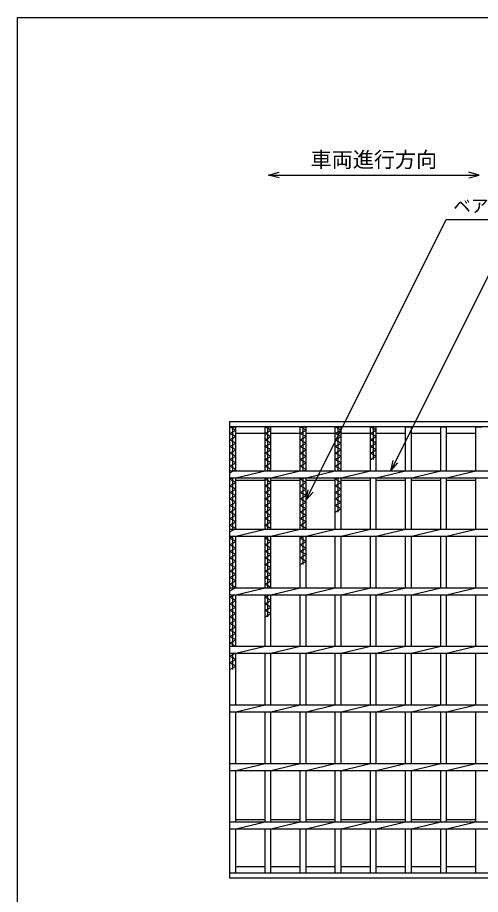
# Model space of a CAD drawing. Units: millimetres, scale not verified. Extents: x -1092 to 1039, y -770 to 632.
# Drawn here: x -1037 to -642, y -117 to 632 of the extents above; entities that cross this region are included whole.
import ezdxf
from ezdxf.enums import TextEntityAlignment as Align

# ---------------------------------------------------------------- set-up
doc = ezdxf.new("R2010")
doc.units = ezdxf.units.MM
doc.header["$LTSCALE"] = 6
for name, color, linetype, lineweight in [('0_2', 150, 'Continuous', 25), ('16', 3, 'Continuous', 25), ('22', 4, 'Continuous', 25)]:
    doc.layers.add(name, color=color, linetype=linetype, lineweight=lineweight)
doc.styles.add('ベクトル', font='')
doc.styles.get('ベクトル').set_extended_font_data('ベクトル')

msp = doc.modelspace()

# ---------------------------------------------------------------- linework, layer by layer
at = {"layer": '0_2'}
for p, q in [((-1037.4, -687.9), (-1037.4, 632.1)), ((-1037.4, 632.1), (1038.6, 632.1))]:
    msp.add_line(p, q, dxfattribs=at)
at = {"layer": '0_2', "color": 4}
for p, q in [((-823.1, 497.5), (-814.1, 499.9)), ((-814.1, 495.1), (-823.1, 497.5)), ((-823.1, 497.5), (-643.1, 497.5)), ((-643.1, 497.5), (-652.1, 499.9)), ((-652.1, 495.1), (-643.1, 497.5))]:
    msp.add_line(p, q, dxfattribs=at)
at = {"layer": '16'}
for p, q in [((-856, 287), (-251, 287)), ((-856, 282.5), (-856, 287)), ((-251, 282.5), (-856, 282.5)), ((-856, -98.5), (-856, 282.5)), ((-856, 282.5), (-851, 282.5)), ((-851, 279.7), (-856, 282.5)), ((-856, 276.9), (-851, 279.7)), ((-853.5, 245), (-853.5, 282.5)), ((-851, 245), (-851, 282.5)), ((-826, 245), (-826, 282.5)), ((-826, 282.5), (-821, 282.5)), ((-821, 279.7), (-826, 282.5)), ((-826, 276.9), (-821, 279.7)), ((-823.5, 245), (-823.5, 282.5)), ((-821, 245), (-821, 282.5)), ((-796, 245), (-796, 282.5)), ((-796, 282.5), (-791, 282.5)), ((-791, 279.7), (-796, 282.5)), ((-796, 276.9), (-791, 279.7)), ((-793.5, 245), (-793.5, 282.5)), ((-791, 245), (-791, 282.5)), ((-766, 245), (-766, 282.5)), ((-766, 282.5), (-761, 282.5)), ((-761, 279.7), (-766, 282.5)), ((-766, 276.9), (-761, 279.7)), ((-763.5, 245), (-763.5, 282.5)), ((-761, 245), (-761, 282.5)), ((-736, 245), (-736, 282.5)), ((-736, 282.5), (-731, 282.5)), ((-731, 279.7), (-736, 282.5)), ((-736, 276.9), (-731, 279.7)), ((-733.5, 254.5), (-733.5, 282.5)), ((-731, 245), (-731, 282.5)), ((-706, 245), (-706, 282.5)), ((-706, 282.5), (-701, 282.5)), ((-701, 245), (-701, 282.5)), ((-676, 245), (-676, 282.5)), ((-676, 282.5), (-671, 282.5)), ((-671, 245), (-671, 282.5)), ((-646, 245), (-646, 282.5)), ((-646, 282.5), (-641, 282.5)), ((-851, 274.1), (-856, 276.9)), ((-856, 271.3), (-851, 274.1)), ((-851, 268.5), (-856, 271.3)), ((-821, 274.1), (-826, 276.9)), ((-826, 271.3), (-821, 274.1)), ((-821, 268.5), (-826, 271.3)), ((-791, 274.1), (-796, 276.9)), ((-796, 271.3), (-791, 274.1)), ((-791, 268.5), (-796, 271.3)), ((-761, 274.1), (-766, 276.9)), ((-766, 271.3), (-761, 274.1)), ((-761, 268.5), (-766, 271.3)), ((-731, 274.1), (-736, 276.9)), ((-736, 271.3), (-731, 274.1)), ((-731, 268.5), (-736, 271.3)), ((-856, 265.7), (-851, 268.5)), ((-851, 262.9), (-856, 265.7)), ((-856, 260.1), (-851, 262.9)), ((-826, 265.7), (-821, 268.5)), ((-821, 262.9), (-826, 265.7)), ((-826, 260.1), (-821, 262.9)), ((-796, 265.7), (-791, 268.5)), ((-791, 262.9), (-796, 265.7)), ((-796, 260.1), (-791, 262.9)), ((-766, 265.7), (-761, 268.5)), ((-761, 262.9), (-766, 265.7)), ((-766, 260.1), (-761, 262.9)), ((-736, 265.7), (-731, 268.5)), ((-731, 262.9), (-736, 265.7)), ((-736, 260.1), (-731, 262.9)), ((-851, 257.3), (-856, 260.1)), ((-856, 254.5), (-851, 257.3)), ((-821, 257.3), (-826, 260.1)), ((-826, 254.5), (-821, 257.3)), ((-791, 257.3), (-796, 260.1)), ((-796, 254.5), (-791, 257.3)), ((-761, 257.3), (-766, 260.1)), ((-766, 254.5), (-761, 257.3)), ((-731, 257.3), (-736, 260.1)), ((-736, 254.5), (-731, 257.3)), ((-851, 251.7), (-856, 254.5)), ((-856, 248.9), (-851, 251.7)), ((-851, 246.1), (-856, 248.9)), ((-821, 251.7), (-826, 254.5)), ((-826, 248.9), (-821, 251.7)), ((-821, 246.1), (-826, 248.9)), ((-791, 251.7), (-796, 254.5)), ((-796, 248.9), (-791, 251.7)), ((-791, 246.1), (-796, 248.9)), ((-761, 251.7), (-766, 254.5)), ((-766, 248.9), (-761, 251.7)), ((-761, 246.1), (-766, 248.9)), ((-856, 243.3), (-851, 246.1)), ((-856, 245), (-251, 245)), ((-856, 239), (-856, 245)), ((-851, 239), (-826, 245)), ((-822.964, 245), (-821, 246.1)), ((-821, 239), (-796, 245)), ((-792.964, 245), (-791, 246.1)), ((-791, 239), (-766, 245)), ((-762.964, 245), (-761, 246.1)), ((-761, 239), (-736, 245)), ((-731, 239), (-706, 245)), ((-701, 239), (-676, 245)), ((-671, 239), (-646, 245)), ((-856, 239), (-251, 239)), ((-856, 237.7), (-853.679, 239)), ((-851, 234.9), (-856, 237.7)), ((-856, 232.1), (-851, 234.9)), ((-853.5, 195), (-853.5, 239)), ((-851, 195), (-851, 239)), ((-826, 195), (-826, 239)), ((-826, 237.7), (-823.679, 239)), ((-821, 234.9), (-826, 237.7)), ((-826, 232.1), (-821, 234.9)), ((-823.5, 195), (-823.5, 239)), ((-821, 195), (-821, 239)), ((-796, 195), (-796, 239)), ((-796, 237.7), (-793.679, 239)), ((-791, 234.9), (-796, 237.7)), ((-796, 232.1), (-791, 234.9)), ((-793.5, 195), (-793.5, 239)), ((-791, 195), (-791, 239)), ((-766, 195), (-766, 239)), ((-766, 237.7), (-763.679, 239)), ((-761, 234.9), (-766, 237.7)), ((-766, 232.1), (-761, 234.9)), ((-763.5, 209.7), (-763.5, 239)), ((-761, 195), (-761, 239)), ((-736, 195), (-736, 239)), ((-731, 195), (-731, 239)), ((-706, 195), (-706, 239)), ((-701, 195), (-701, 239)), ((-676, 195), (-676, 239)), ((-671, 195), (-671, 239)), ((-646, 195), (-646, 239)), ((-851, 229.3), (-856, 232.1)), ((-856, 226.5), (-851, 229.3)), ((-851, 223.7), (-856, 226.5)), ((-821, 229.3), (-826, 232.1)), ((-826, 226.5), (-821, 229.3)), ((-821, 223.7), (-826, 226.5)), ((-791, 229.3), (-796, 232.1)), ((-796, 226.5), (-791, 229.3)), ((-791, 223.7), (-796, 226.5)), ((-761, 229.3), (-766, 232.1)), ((-766, 226.5), (-761, 229.3)), ((-761, 223.7), (-766, 226.5)), ((-856, 220.9), (-851, 223.7)), ((-851, 218.1), (-856, 220.9)), ((-856, 215.3), (-851, 218.1)), ((-826, 220.9), (-821, 223.7)), ((-821, 218.1), (-826, 220.9)), ((-826, 215.3), (-821, 218.1)), ((-796, 220.9), (-791, 223.7)), ((-791, 218.1), (-796, 220.9)), ((-796, 215.3), (-791, 218.1)), ((-766, 220.9), (-761, 223.7)), ((-761, 218.1), (-766, 220.9)), ((-766, 215.3), (-761, 218.1)), ((-851, 212.5), (-856, 215.3)), ((-856, 209.7), (-851, 212.5)), ((-821, 212.5), (-826, 215.3)), ((-826, 209.7), (-821, 212.5)), ((-791, 212.5), (-796, 215.3)), ((-796, 209.7), (-791, 212.5)), ((-761, 212.5), (-766, 215.3)), ((-766, 209.7), (-761, 212.5)), ((-851, 206.9), (-856, 209.7)), ((-856, 204.1), (-851, 206.9)), ((-851, 201.3), (-856, 204.1)), ((-821, 206.9), (-826, 209.7)), ((-826, 204.1), (-821, 206.9)), ((-821, 201.3), (-826, 204.1)), ((-791, 206.9), (-796, 209.7)), ((-796, 204.1), (-791, 206.9)), ((-791, 201.3), (-796, 204.1)), ((-856, 198.5), (-851, 201.3)), ((-851, 195.7), (-856, 198.5)), ((-856, 192.9), (-851, 195.7)), ((-856, 195), (-251, 195)), ((-856, 189), (-856, 195)), ((-851, 189), (-826, 195)), ((-826, 198.5), (-821, 201.3)), ((-821, 195.7), (-826, 198.5)), ((-822.25, 195), (-821, 195.7)), ((-821, 189), (-796, 195)), ((-796, 198.5), (-791, 201.3)), ((-791, 195.7), (-796, 198.5)), ((-792.25, 195), (-791, 195.7)), ((-791, 189), (-766, 195)), ((-761, 189), (-736, 195)), ((-731, 189), (-706, 195)), ((-701, 189), (-676, 195)), ((-671, 189), (-646, 195)), ((-856, 189), (-251, 189)), ((-856, 187.3), (-852.964, 189)), ((-851, 184.5), (-856, 187.3)), ((-853.5, 145), (-853.5, 189)), ((-851, 145), (-851, 189)), ((-826, 145), (-826, 189)), ((-826, 187.3), (-822.964, 189)), ((-821, 184.5), (-826, 187.3)), ((-823.5, 145), (-823.5, 189)), ((-821, 145), (-821, 189)), ((-796, 145), (-796, 189)), ((-796, 187.3), (-792.964, 189)), ((-791, 184.5), (-796, 187.3)), ((-793.5, 164.9), (-793.5, 189)), ((-791, 145), (-791, 189)), ((-766, 145), (-766, 189)), ((-761, 145), (-761, 189)), ((-736, 145), (-736, 189)), ((-731, 145), (-731, 189)), ((-706, 145), (-706, 189)), ((-701, 145), (-701, 189)), ((-676, 145), (-676, 189)), ((-671, 145), (-671, 189)), ((-646, 145), (-646, 189)), ((-856, 181.7), (-851, 184.5)), ((-851, 178.9), (-856, 181.7)), ((-826, 181.7), (-821, 184.5)), ((-821, 178.9), (-826, 181.7)), ((-796, 181.7), (-791, 184.5)), ((-791, 178.9), (-796, 181.7)), ((-856, 176.1), (-851, 178.9)), ((-851, 173.3), (-856, 176.1)), ((-856, 170.5), (-851, 173.3)), ((-826, 176.1), (-821, 178.9)), ((-821, 173.3), (-826, 176.1)), ((-826, 170.5), (-821, 173.3)), ((-796, 176.1), (-791, 178.9)), ((-791, 173.3), (-796, 176.1)), ((-796, 170.5), (-791, 173.3)), ((-851, 167.7), (-856, 170.5)), ((-856, 164.9), (-851, 167.7)), ((-851, 162.1), (-856, 164.9)), ((-821, 167.7), (-826, 170.5)), ((-826, 164.9), (-821, 167.7)), ((-821, 162.1), (-826, 164.9)), ((-791, 167.7), (-796, 170.5)), ((-796, 164.9), (-791, 167.7)), ((-856, 159.3), (-851, 162.1)), ((-851, 156.5), (-856, 159.3)), ((-826, 159.3), (-821, 162.1)), ((-821, 156.5), (-826, 159.3)), ((-856, 153.7), (-851, 156.5)), ((-851, 150.9), (-856, 153.7)), ((-856, 148.1), (-851, 150.9)), ((-826, 153.7), (-821, 156.5)), ((-821, 150.9), (-826, 153.7)), ((-826, 148.1), (-821, 150.9)), ((-851, 145.3), (-856, 148.1)), ((-856, 142.5), (-851, 145.3)), ((-856, 145), (-251, 145)), ((-856, 139), (-856, 145)), ((-851, 139), (-826, 145)), ((-821, 145.3), (-826, 148.1)), ((-821.536, 145), (-821, 145.3)), ((-821, 139), (-796, 145)), ((-791, 139), (-766, 145)), ((-761, 139), (-736, 145)), ((-731, 139), (-706, 145)), ((-701, 139), (-676, 145)), ((-671, 139), (-646, 145)), ((-856, 139), (-251, 139)), ((-856, 136.9), (-852.25, 139)), ((-851, 134.1), (-856, 136.9)), ((-853.5, 95), (-853.5, 139)), ((-851, 95), (-851, 139)), ((-826, 95), (-826, 139)), ((-826, 136.9), (-822.25, 139)), ((-821, 134.1), (-826, 136.9)), ((-823.5, 120.1), (-823.5, 139)), ((-821, 95), (-821, 139)), ((-796, 95), (-796, 139)), ((-791, 95), (-791, 139)), ((-766, 95), (-766, 139)), ((-761, 95), (-761, 139)), ((-736, 95), (-736, 139)), ((-731, 95), (-731, 139)), ((-706, 95), (-706, 139)), ((-701, 95), (-701, 139)), ((-676, 95), (-676, 139)), ((-671, 95), (-671, 139)), ((-646, 95), (-646, 139)), ((-856, 131.3), (-851, 134.1)), ((-851, 128.5), (-856, 131.3)), ((-856, 125.7), (-851, 128.5)), ((-826, 131.3), (-821, 134.1)), ((-821, 128.5), (-826, 131.3)), ((-826, 125.7), (-821, 128.5)), ((-851, 122.9), (-856, 125.7)), ((-856, 120.1), (-851, 122.9)), ((-851, 117.3), (-856, 120.1)), ((-821, 122.9), (-826, 125.7)), ((-826, 120.1), (-821, 122.9)), ((-856, 114.5), (-851, 117.3)), ((-851, 111.7), (-856, 114.5)), ((-856, 108.9), (-851, 111.7)), ((-851, 106.1), (-856, 108.9)), ((-856, 103.3), (-851, 106.1)), ((-851, 100.5), (-856, 103.3)), ((-856, 97.7), (-851, 100.5)), ((-851.179, 95), (-856, 97.7)), ((-856, 95), (-251, 95)), ((-856, 89), (-856, 95)), ((-851, 89), (-826, 95)), ((-821, 89), (-796, 95)), ((-791, 89), (-766, 95)), ((-761, 89), (-736, 95)), ((-731, 89), (-706, 95)), ((-701, 89), (-676, 95)), ((-671, 89), (-646, 95)), ((-856, 89), (-251, 89)), ((-856, 86.5), (-851.536, 89)), ((-851, 83.7), (-856, 86.5)), ((-856, 80.9), (-851, 83.7)), ((-853.5, 75.3), (-853.5, 89)), ((-851, 45), (-851, 89)), ((-826, 45), (-826, 89)), ((-821, 45), (-821, 89)), ((-796, 45), (-796, 89)), ((-791, 45), (-791, 89)), ((-766, 45), (-766, 89)), ((-761, 45), (-761, 89)), ((-736, 45), (-736, 89)), ((-731, 45), (-731, 89)), ((-706, 45), (-706, 89)), ((-701, 45), (-701, 89)), ((-676, 45), (-676, 89)), ((-671, 45), (-671, 89)), ((-646, 45), (-646, 89)), ((-851, 78.1), (-856, 80.9)), ((-856, 75.3), (-851, 78.1)), ((-856, 45), (-251, 45)), ((-856, 39), (-856, 45)), ((-851, 39), (-826, 45)), ((-821, 39), (-796, 45)), ((-791, 39), (-766, 45)), ((-761, 39), (-736, 45)), ((-731, 39), (-706, 45)), ((-701, 39), (-676, 45)), ((-671, 39), (-646, 45)), ((-856, 39), (-251, 39)), ((-851, -5), (-851, 39)), ((-826, -5), (-826, 39)), ((-821, -5), (-821, 39)), ((-796, -5), (-796, 39)), ((-791, -5), (-791, 39)), ((-766, -5), (-766, 39)), ((-761, -5), (-761, 39)), ((-736, -5), (-736, 39)), ((-731, -5), (-731, 39)), ((-706, -5), (-706, 39)), ((-701, -5), (-701, 39)), ((-676, -5), (-676, 39)), ((-671, -5), (-671, 39)), ((-646, -5), (-646, 39)), ((-856, -5), (-251, -5)), ((-856, -11), (-856, -5)), ((-851, -11), (-826, -5)), ((-821, -11), (-796, -5)), ((-791, -11), (-766, -5)), ((-761, -11), (-736, -5)), ((-731, -11), (-706, -5)), ((-701, -11), (-676, -5)), ((-671, -11), (-646, -5)), ((-856, -11), (-251, -11)), ((-851, -55), (-851, -11)), ((-826, -55), (-826, -11)), ((-821, -55), (-821, -11)), ((-796, -55), (-796, -11)), ((-791, -55), (-791, -11)), ((-766, -55), (-766, -11)), ((-761, -55), (-761, -11)), ((-736, -55), (-736, -11)), ((-731, -55), (-731, -11)), ((-706, -55), (-706, -11)), ((-701, -55), (-701, -11)), ((-676, -55), (-676, -11)), ((-671, -55), (-671, -11)), ((-646, -55), (-646, -11)), ((-856, -55), (-251, -55)), ((-856, -61), (-856, -55)), ((-851, -61), (-826, -55)), ((-821, -61), (-796, -55)), ((-791, -61), (-766, -55)), ((-761, -61), (-736, -55)), ((-731, -61), (-706, -55)), ((-701, -61), (-676, -55)), ((-671, -61), (-646, -55)), ((-856, -61), (-251, -61)), ((-851, -98.5), (-851, -61)), ((-826, -98.5), (-826, -61)), ((-821, -98.5), (-821, -61)), ((-796, -98.5), (-796, -61)), ((-791, -98.5), (-791, -61)), ((-766, -98.5), (-766, -61)), ((-761, -98.5), (-761, -61)), ((-736, -98.5), (-736, -61)), ((-731, -98.5), (-731, -61)), ((-706, -98.5), (-706, -61)), ((-701, -98.5), (-701, -61)), ((-676, -98.5), (-676, -61)), ((-671, -98.5), (-671, -61)), ((-646, -98.5), (-646, -61)), ((-856, -98.5), (-251, -98.5)), ((-856, -103), (-856, -98.5)), ((-856, -98.5), (-851, -98.5)), ((-251, -103), (-856, -103)), ((-826, -98.5), (-821, -98.5)), ((-796, -98.5), (-791, -98.5)), ((-766, -98.5), (-761, -98.5)), ((-736, -98.5), (-731, -98.5)), ((-706, -98.5), (-701, -98.5)), ((-676, -98.5), (-671, -98.5)), ((-646, -98.5), (-641, -98.5))]:
    msp.add_line(p, q, dxfattribs=at)
at = {"layer": '22'}
for p, q in [((-791, 220), (-671.25, 459.5)), ((-671.25, 459.5), (-395.25, 459.5)), ((-718.5, 245), (-624.75, 432.5)), ((-718.5, 245), (-716.7, 253.76)), ((-718.5, 245), (-712.5, 251.6)), ((-791, 220), (-789.2, 228.76)), ((-791, 220), (-785, 226.6))]:
    msp.add_line(p, q, dxfattribs=at)
at = {"layer": '22', "color": 3}
for p, q in [((-851, 277), (-826, 277)), ((-821, 277), (-796, 277)), ((-791, 277), (-766, 277)), ((-761, 277), (-736, 277)), ((-731, 277), (-706, 277)), ((-701, 277), (-676, 277)), ((-671, 277), (-646, 277)), ((-851, 237), (-826, 237)), ((-821, 237), (-796, 237)), ((-791, 237), (-766, 237)), ((-761, 237), (-736, 237)), ((-731, 237), (-706, 237)), ((-701, 237), (-676, 237)), ((-671, 237), (-646, 237)), ((-851, -53), (-826, -53)), ((-821, -53), (-796, -53)), ((-791, -53), (-766, -53)), ((-761, -53), (-736, -53)), ((-731, -53), (-706, -53)), ((-701, -53), (-676, -53)), ((-671, -53), (-646, -53)), ((-851, -93), (-826, -93)), ((-821, -93), (-796, -93)), ((-791, -93), (-766, -93)), ((-761, -93), (-736, -93)), ((-731, -93), (-706, -93)), ((-701, -93), (-676, -93)), ((-671, -93), (-646, -93))]:
    msp.add_line(p, q, dxfattribs=at)

# ---------------------------------------------------------------- texts
at = {"layer": '0_2', "color": 2, "style": 'ベクトル'}
msp.add_text('車両進行方向', height=13.2, dxfattribs=at).set_placement((-787.1, 510.7), align=Align.MIDDLE_LEFT)
at = {"layer": '22', "color": 2, "style": 'ベクトル'}
msp.add_text('ベアリングバー：', height=11, dxfattribs=at).set_placement((-665.25, 471.2), align=Align.MIDDLE_LEFT)

doc.saveas('drawing.dxf')
